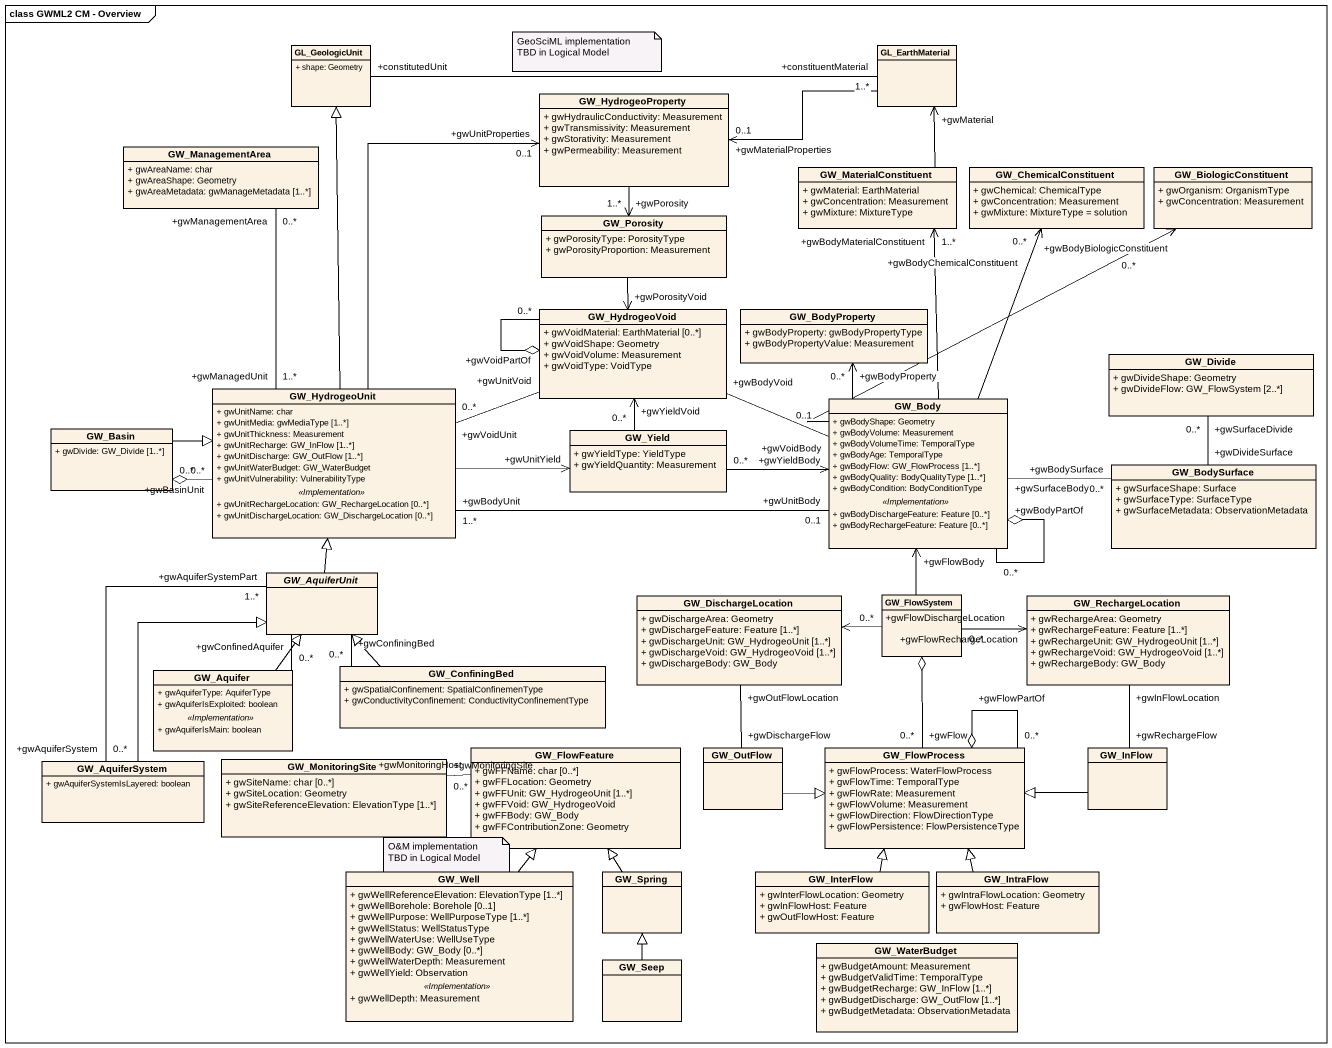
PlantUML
@startuml
mainframe class GWML2 CM - Overview
hide circle
hide empty members
skinparam classAttributeIconSize 0
class GL_GeologicUnit {
  + shape: Geometry
}
class GL_EarthMaterial
class GW_HydrogeoProperty {
  + gwHydraulicConductivity: Measurement
  + gwTransmissivity: Measurement
  + gwStorativity: Measurement
  + gwPermeability: Measurement
}
class GW_ManagementArea {
  + gwAreaName: char
  + gwAreaShape: Geometry
  + gwAreaMetadata: gwManageMetadata [1..*]
}
class GW_MaterialConstituent {
  + gwMaterial: EarthMaterial
  + gwConcentration: Measurement
  + gwMixture: MixtureType
}
class GW_ChemicalConstituent {
  + gwChemical: ChemicalType
  + gwConcentration: Measurement
  + gwMixture: MixtureType = solution
}
class GW_BiologicConstituent {
  + gwOrganism: OrganismType
  + gwConcentration: Measurement
}
class GW_Porosity {
  + gwPorosityType: PorosityType
  + gwPorosityProportion: Measurement
}
class GW_HydrogeoVoid {
  + gwVoidMaterial: EarthMaterial [0..*]
  + gwVoidShape: Geometry
  + gwVoidVolume: Measurement
  + gwVoidType: VoidType
}
class GW_BodyProperty {
  + gwBodyProperty: gwBodyPropertyType
  + gwBodyPropertyValue: Measurement
}
class GW_Divide {
  + gwDivideShape: Geometry
  + gwDivideFlow: GW_FlowSystem [2..*]
}
class GW_HydrogeoUnit {
  + gwUnitName: char
  + gwUnitMedia: gwMediaType [1..*]
  + gwUnitThickness: Measurement
  + gwUnitRecharge: GW_InFlow [1..*]
  + gwUnitDischarge: GW_OutFlow [1..*]
  + gwUnitWaterBudget: GW_WaterBudget
  + gwUnitVulnerability: VulnerabilityType
  .. <<Implementation>> ..
  + gwUnitRechargeLocation: GW_RechargeLocation [0..*]
  + gwUnitDischargeLocation: GW_DischargeLocation [0..*]
}
class GW_Body {
  + gwBodyShape: Geometry
  + gwBodyVolume: Measurement
  + gwBodyVolumeTime: TemporalType
  + gwBodyAge: TemporalType
  + gwBodyFlow: GW_FlowProcess [1..*]
  + gwBodyQuality: BodyQualityType [1..*]
  + gwBodyCondition: BodyConditionType
  .. <<Implementation>> ..
  + gwBodyDischargeFeature: Feature [0..*]
  + gwBodyRechargeFeature: Feature [0..*]
}
class GW_Basin {
  + gwDivide: GW_Divide [1..*]
}
class GW_Yield {
  + gwYieldType: YieldType
  + gwYieldQuantity: Measurement
}
class GW_BodySurface {
  + gwSurfaceShape: Surface
  + gwSurfaceType: SurfaceType
  + gwSurfaceMetadata: ObservationMetadata
}
abstract class GW_AquiferUnit
class GW_DischargeLocation {
  + gwDischargeArea: Geometry
  + gwDischargeFeature: Feature [1..*]
  + gwDischargeUnit: GW_HydrogeoUnit [1..*]
  + gwDischargeVoid: GW_HydrogeoVoid [1..*]
  + gwDischargeBody: GW_Body
}
class GW_FlowSystem
class GW_RechargeLocation {
  + gwRechargeArea: Geometry
  + gwRechargeFeature: Feature [1..*]
  + gwRechargeUnit: GW_HydrogeoUnit [1..*]
  + gwRechargeVoid: GW_HydrogeoVoid [1..*]
  + gwRechargeBody: GW_Body
}
class GW_Aquifer {
  + gwAquiferType: AquiferType
  + gwAquiferIsExploited: boolean
  .. <<Implementation>> ..
  + gwAquiferIsMain: boolean
}
class GW_ConfiningBed {
  + gwSpatialConfinement: SpatialConfinemenType
  + gwConductivityConfinement: ConductivityConfinementType
}
class GW_MonitoringSite {
  + gwSiteName: char [0..*]
  + gwSiteLocation: Geometry
  + gwSiteReferenceElevation: ElevationType [1..*]
}
class GW_FlowFeature {
  + gwFFName: char [0..*]
  + gwFFLocation: Geometry
  + gwFFUnit: GW_HydrogeoUnit [1..*]
  + gwFFVoid: GW_HydrogeoVoid
  + gwFFBody: GW_Body
  + gwFFContributionZone: Geometry
}
class GW_OutFlow
class GW_FlowProcess {
  + gwFlowProcess: WaterFlowProcess
  + gwFlowTime: TemporalType
  + gwFlowRate: Measurement
  + gwFlowVolume: Measurement
  + gwFlowDirection: FlowDirectionType
  + gwFlowPersistence: FlowPersistenceType
}
class GW_InFlow
class GW_AquiferSystem {
  + gwAquiferSystemIsLayered: boolean
}
class GW_Well {
  + gwWellReferenceElevation: ElevationType [1..*]
  + gwWellBorehole: Borehole [0..1]
  + gwWellPurpose: WellPurposeType [1..*]
  + gwWellStatus: WellStatusType
  + gwWellWaterUse: WellUseType
  + gwWellBody: GW_Body [0..*]
  + gwWellWaterDepth: Measurement
  + gwWellYield: Observation
  .. <<Implementation>> ..
  + gwWellDepth: Measurement
}
class GW_Spring
class GW_InterFlow {
  + gwInterFlowLocation: Geometry
  + gwInFlowHost: Feature
  + gwOutFlowHost: Feature
}
class GW_IntraFlow {
  + gwIntraFlowLocation: Geometry
  + gwFlowHost: Feature
}
class GW_WaterBudget {
  + gwBudgetAmount: Measurement
  + gwBudgetValidTime: TemporalType
  + gwBudgetRecharge: GW_InFlow [1..*]
  + gwBudgetDischarge: GW_OutFlow [1..*]
  + gwBudgetMetadata: ObservationMetadata
}
class GW_Seep
GL_GeologicUnit "+constitutedUnit" -right- "+constituentMaterial\n1..*" GL_EarthMaterial
GL_EarthMaterial -left-> "+gwMaterialProperties\n0..1" GW_HydrogeoProperty
GW_HydrogeoProperty --> "+gwPorosity\n1..*" GW_Porosity
GW_ManagementArea "+gwManagementArea\n0..*" -- "+gwManagedUnit\n1..*" GW_HydrogeoUnit
GW_MaterialConstituent -up-> "+gwMaterial" GL_EarthMaterial
GW_Porosity --> "+gwPorosityVoid" GW_HydrogeoVoid
GW_HydrogeoVoid "0..*" --o "+gwVoidPartOf" GW_HydrogeoVoid
GW_HydrogeoVoid "+gwBodyVoid" -right- "+gwVoidBody\n0..1" GW_Body
GW_HydrogeoVoid "+gwYieldVoid" <-- "0..*" GW_Yield
GW_Divide "+gwSurfaceDivide\n0..*" -- "+gwDivideSurface" GW_BodySurface
GW_HydrogeoUnit -up-|> GL_GeologicUnit
GW_HydrogeoUnit -up-> "+gwUnitProperties\n0..1" GW_HydrogeoProperty
GW_HydrogeoUnit "+gwVoidUnit\n0..*" -right- "+gwUnitVoid" GW_HydrogeoVoid
GW_HydrogeoUnit "+gwBodyUnit\n1..*" -right- "+gwUnitBody\n0..1" GW_Body
GW_HydrogeoUnit -right-> "+gwUnitYield" GW_Yield
GW_Body -up-> "+gwBodyMaterialConstituent\n1..*" GW_MaterialConstituent
GW_Body -up-> "+gwBodyChemicalConstituent\n0..*" GW_ChemicalConstituent
GW_Body -up-> "+gwBodyBiologicConstituent\n0..*" GW_BiologicConstituent
GW_Body -up-> "+gwBodyProperty\n0..*" GW_BodyProperty
GW_Body "0..*" --o "+gwBodyPartOf" GW_Body
GW_Basin -right-|> GW_HydrogeoUnit
GW_Basin "0..*" o-right- "+gwBasinUnit\n0..*" GW_HydrogeoUnit
GW_Yield "0..*" -right-> "+gwYieldBody" GW_Body
GW_BodySurface "+gwBodySurface\n0..*" -left- "+gwSurfaceBody" GW_Body
GW_AquiferUnit -up-|> GW_HydrogeoUnit
GW_DischargeLocation "+gwOutFlowLocation" -- "+gwDischargeFlow" GW_OutFlow
GW_FlowSystem -up-> "+gwFlowBody" GW_Body
GW_FlowSystem "0..*" -left-> "+gwFlowDischargeLocation" GW_DischargeLocation
GW_FlowSystem "0..*" -right-> "+gwFlowRechargeLocation" GW_RechargeLocation
GW_FlowSystem o-- "+gwFlow\n0..*" GW_FlowProcess
GW_RechargeLocation "+gwInFlowLocation" -- "+gwRechargeFlow" GW_InFlow
GW_Aquifer -up-|> GW_AquiferUnit
GW_Aquifer "+gwConfinedAquifer\n0..*" -right- "+gwConfiningBed\n0..*" GW_ConfiningBed
GW_ConfiningBed -up-|> GW_AquiferUnit
GW_MonitoringSite "+gwMonitoringSite\n0..*" -right- "+gwMonitoringHost" GW_FlowFeature
GW_OutFlow -right-|> GW_FlowProcess
GW_FlowProcess "0..*" --o "+gwFlowPartOf" GW_FlowProcess
GW_InFlow -left-|> GW_FlowProcess
GW_AquiferSystem -up-|> GW_AquiferUnit
GW_AquiferSystem "+gwAquiferSystem\n0..*" -up- "+gwAquiferSystemPart\n1..*" GW_AquiferUnit
GW_Well -up-|> GW_FlowFeature
GW_Spring -up-|> GW_FlowFeature
GW_InterFlow -up-|> GW_FlowProcess
GW_IntraFlow -up-|> GW_FlowProcess
GW_Seep -up-|> GW_Spring
note as N1
  GeoSciML implementation TBD in Logical Model
end note
note as N2
  O&M implementation TBD in Logical Model
end note
@enduml
